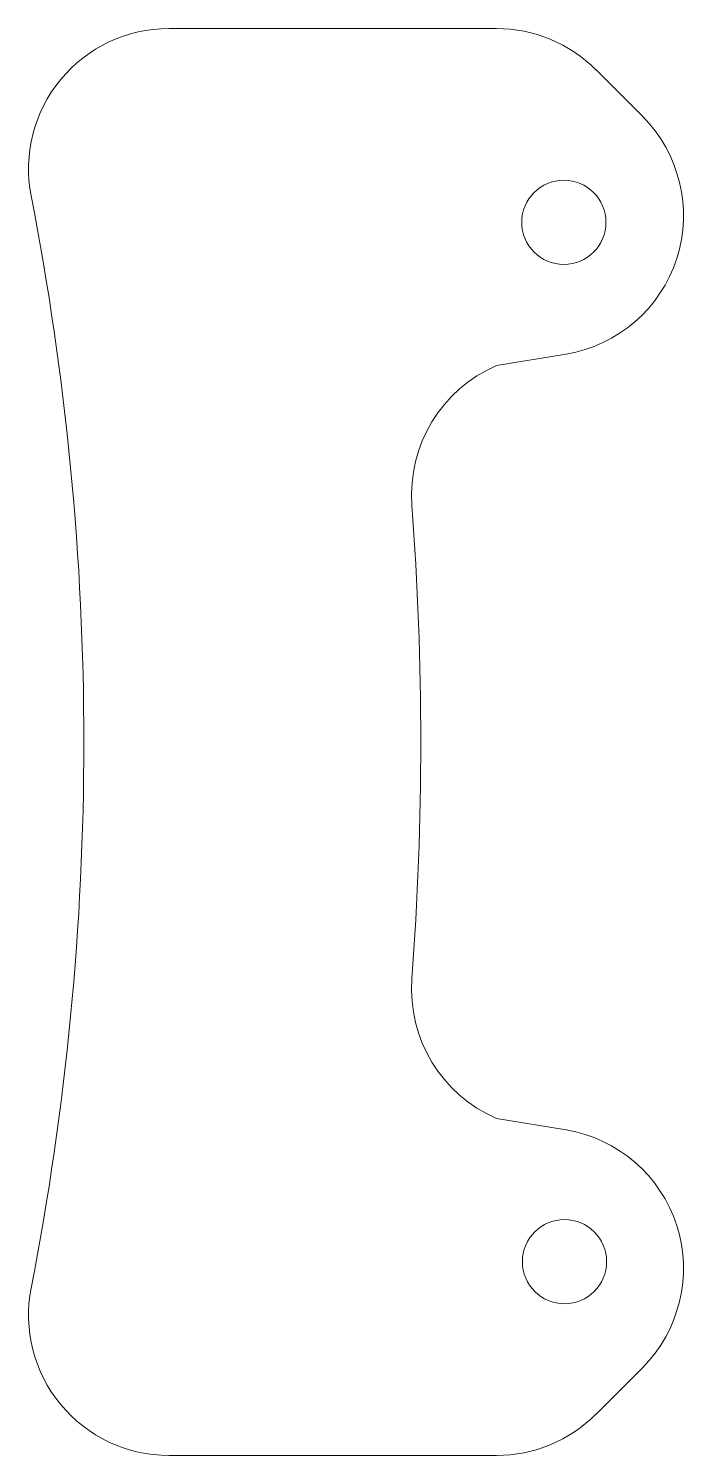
# Model space of a CAD drawing. Header units: millimetres. Extents: x -18.7 to 4.6, y -25.4 to 25.4.
import ezdxf

# ---------------------------------------------------------------- set-up
doc = ezdxf.new("R2010")
doc.units = ezdxf.units.MM

msp = doc.modelspace()

# ---------------------------------------------------------------- linework, layer by layer
at = {"color": 7, "linetype": 'Continuous', "lineweight": 15}
for p, q in [((-2.071, 25.4), (-13.744, 25.4)), ((3.122, 22.278), (1.464, 23.936)), ((-2.071, 13.4), (0.403, 13.81)), ((0.403, -13.81), (-2.071, -13.4)), ((1.464, -23.936), (3.122, -22.278)), ((-13.744, -25.4), (-2.071, -25.4))]:
    msp.add_line(p, q, dxfattribs=at)
for centre in [(0.325, 18.5), (0.348, -18.5)]:
    msp.add_circle(centre, 1.5, dxfattribs=at)
for centre, radius, start, end in [((-2.071, 20.4), 5, 45, 90), ((-13.744, 20.4), 5, 90, 191.0327), ((-0.414, 18.743), 5, 279.4076, 45), ((-118.374, 0), 101.6, 348.96728, 11.03272), ((-0.101, 8.804), 5, 113.204, 184.2574), ((-118.374, 0), 113.6, 355.74264, 4.25736), ((-0.101, -8.804), 5, 175.7426, 246.796), ((-0.414, -18.743), 5, 315, 80.5924), ((-13.744, -20.4), 5, 168.9673, 270), ((-2.071, -20.4), 5, 270, 315)]:
    msp.add_arc(centre, radius, start, end, dxfattribs=at)

doc.saveas('drawing.dxf')
